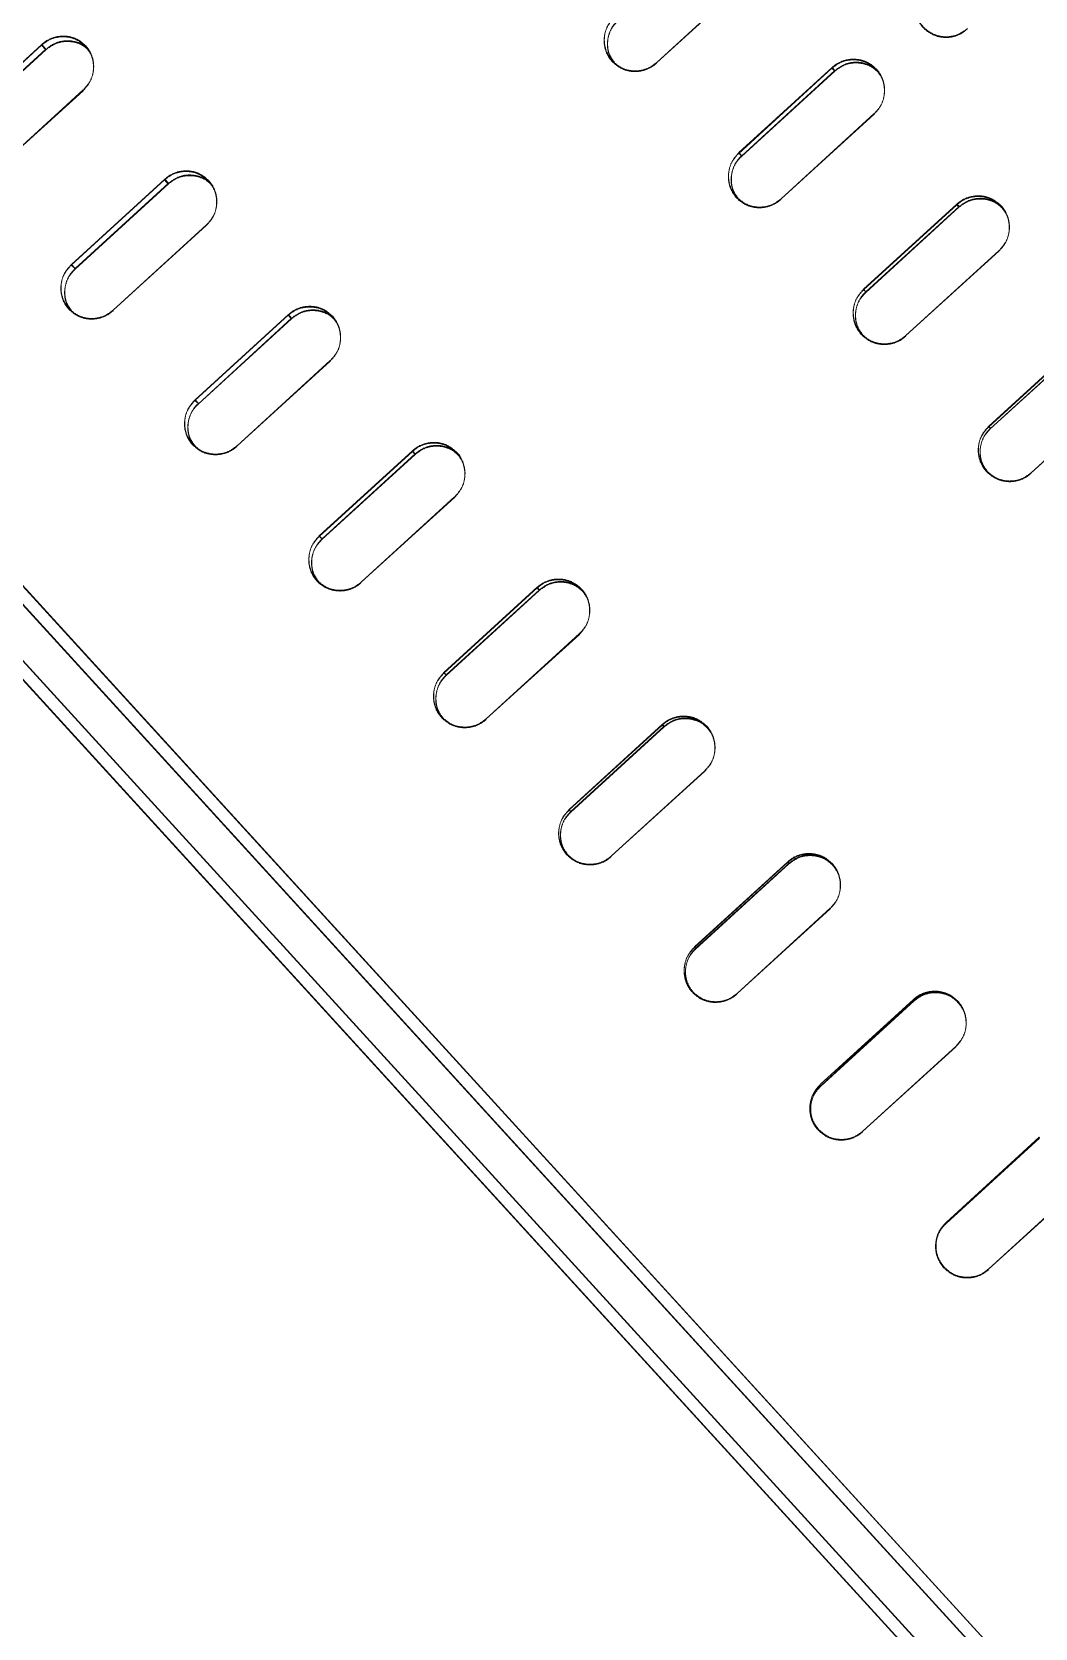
# Model space of a CAD drawing. Header units: millimetres. Extents: x -71377 to 516042, y -145869 to 441446.
# Drawn here: x 216462.9 to 216621.7, y 145865.3 to 146118 of the extents above; entities that cross this region are included whole.
import ezdxf

# ---------------------------------------------------------------- set-up
doc = ezdxf.new("R2010")
doc.units = ezdxf.units.MM
doc.header["$LTSCALE"] = 1000
doc.linetypes.add('IMPORT-DASHEDX2 _4_', pattern=[152.4, 101.6, -50.8])
doc.layers.add('05', color=5, linetype='IMPORT-DASHEDX2 _4_', lineweight=5)
doc.layers.add('조경라인_dwg', color=8, linetype='Continuous', lineweight=5)

# ---------------------------------------------------------------- blocks, each defined once
blk = doc.blocks.new('조경라인_dwg-6847807-지반층 배치도')
at = {"layer": '05'}
for p, q in [((216587.71, 145951.35), (216587.8, 145951.11)), ((216607.64, 145929.53), (216607.65, 145929.37))]:
    blk.add_line(p, q, dxfattribs=at)
at = {"layer": '05', "flags": 128}
for points in [[(216776.32, 145673.61), (216262.36, 146236.35), (216262.08, 146236.08), (216261.84, 146235.79), (216261.63, 146235.5), (216261.48, 146235.21), (216261.38, 146234.95), (216261.35, 146234.72), (216261.37, 146234.52), (216261.45, 146234.37), (216774.5, 145672.62), (216261.48, 146234.49), (216261.4, 146234.63), (216261.38, 146234.83), (216261.42, 146235.06), (216261.51, 146235.33), (216261.66, 146235.61), (216261.87, 146235.9), (216262.11, 146236.19), (216262.39, 146236.46), (216776.28, 145673.49)], [(216576.54, 146126.57), (216561.81, 146113.2), (216576.58, 146126.69)], [(216450.28, 146101.72), (216465.05, 146115.2), (216464.38, 146115.94), (216449.61, 146102.46), (216450.31, 146101.83), (216465.08, 146115.32), (216464.41, 146116.06), (216449.64, 146102.57), (216450.31, 146101.83)], [(216575.24, 146098.34), (216590.01, 146111.82), (216589.57, 146112.3), (216574.8, 146098.82), (216575.28, 146098.45), (216590.05, 146111.93), (216589.61, 146112.42), (216574.84, 146098.93), (216575.28, 146098.45)], [(216470.95, 146108.74), (216456.21, 146095.37), (216470.98, 146108.86)], [(216596.25, 146105), (216581.51, 146091.62), (216596.28, 146105.11)], [(216469.68, 146080.47), (216484.45, 146093.96), (216483.86, 146094.61), (216469.09, 146081.13), (216469.71, 146080.58), (216484.48, 146094.07), (216483.89, 146094.72), (216469.12, 146081.24), (216469.71, 146080.58)], [(216594.92, 146076.79), (216609.69, 146090.28), (216609.33, 146090.67), (216594.56, 146077.19), (216594.95, 146076.9), (216609.72, 146090.39), (216609.36, 146090.78), (216594.59, 146077.3), (216594.95, 146076.9)], [(216490.47, 146087.37), (216475.73, 146074), (216490.5, 146087.48)], [(216616.02, 146083.34), (216601.28, 146069.97), (216616.05, 146083.45)], [(216510.08, 146065.89), (216495.34, 146052.52), (216510.11, 146066)], [(216635.86, 146061.62), (216621.12, 146048.24), (216635.89, 146061.73)], [(216508.78, 146037.65), (216523.55, 146051.14), (216523.11, 146051.62), (216508.34, 146038.13), (216508.81, 146037.76), (216523.58, 146051.25), (216523.14, 146051.73), (216508.37, 146038.25), (216508.81, 146037.76)], [(216529.78, 146044.31), (216515.04, 146030.94), (216529.81, 146044.42)], [(216528.45, 146016.11), (216543.22, 146029.59), (216542.86, 146029.99), (216528.09, 146016.5), (216528.49, 146016.22), (216543.26, 146029.7), (216542.89, 146030.1), (216528.12, 146016.61), (216528.49, 146016.22)], [(216549.56, 146022.65), (216534.82, 146009.28), (216549.59, 146022.77)], [(216548.19, 145994.49), (216562.96, 146007.97), (216562.68, 146008.28), (216547.91, 145994.8), (216548.22, 145994.6), (216562.99, 146008.09), (216562.71, 146008.4), (216547.94, 145994.91), (216548.22, 145994.6)], [(216569.39, 146000.93), (216554.65, 145987.56), (216569.42, 146001.04)], [(216567.98, 145972.82), (216582.75, 145986.3), (216582.55, 145986.53), (216567.78, 145973.04), (216568.01, 145972.93), (216582.78, 145986.42), (216582.58, 145986.64), (216567.81, 145973.15), (216568.01, 145972.93)], [(216589.27, 145979.16), (216574.54, 145965.78), (216589.3, 145979.27)], [(216587.8, 145951.11), (216602.57, 145964.59), (216602.45, 145964.73), (216587.84, 145951.22), (216602.61, 145964.7), (216602.48, 145964.84), (216587.71, 145951.35)], [(216609.19, 145957.35), (216594.45, 145943.97), (216609.22, 145957.46)], [(216607.65, 145929.37), (216622.42, 145942.85), (216622.38, 145942.9), (216607.68, 145929.48), (216622.45, 145942.96), (216622.41, 145943.01), (216607.64, 145929.53)], [(216629.12, 145935.52), (216614.38, 145922.14), (216629.15, 145935.63)]]:
    blk.add_lwpolyline(points, dxfattribs=at)
for points in [[(216279.06, 146227.1), (216279.36, 146227.35), (216279.67, 146227.57), (216279.98, 146227.75), (216280.27, 146227.88), (216280.54, 146227.95), (216280.77, 146227.97), (216280.96, 146227.94), (216281.09, 146227.84), (216768.83, 145693.66), (216281.06, 146227.73), (216280.92, 146227.82), (216280.74, 146227.86), (216280.5, 146227.84), (216280.24, 146227.76), (216279.94, 146227.63), (216279.64, 146227.46), (216279.33, 146227.24), (216279.03, 146226.99), (216767.67, 145691.97)], [(216488.67, 146059.68), (216489.22, 146059.22), (216488.7, 146059.79), (216503.47, 146073.28), (216503.99, 146072.71), (216489.19, 146059.11), (216503.96, 146072.6), (216503.44, 146073.17)], [(216614.37, 146055.48), (216614.69, 146055.29), (216614.4, 146055.6), (216629.17, 146069.08), (216629.46, 146068.77), (216614.65, 146055.17), (216629.42, 146068.66), (216629.14, 146068.97)]]:
    blk.add_lwpolyline(points, close=True, dxfattribs=at)
at = {"layer": '05'}
for points, knots in [([(216611.02, 146118.48), (216610.56, 146118.14), (216609.66, 146117.47), (216607.98, 146117.09), (216606.29, 146117.25), (216604.75, 146117.97), (216603.55, 146119.16), (216602.81, 146120.68), (216602.62, 146122.37), (216603, 146124.03), (216603.7, 146125.15), (216604.21, 146125.67), (216604.34, 146125.79)], [0, 0, 0, 0, 0.0536882, 0.1073771, 0.1610654, 0.2147544, 0.2684431, 0.3221314, 0.3758196, 0.4295084, 0.4831969, 0.5, 0.5, 0.5, 0.5]), ([(216611.05, 146118.59), (216610.59, 146118.26), (216609.69, 146117.58), (216608.01, 146117.2), (216606.32, 146117.36), (216604.78, 146118.08), (216603.58, 146119.27), (216602.84, 146120.79), (216602.65, 146122.48), (216603.03, 146124.14), (216603.73, 146125.26), (216604.25, 146125.78), (216604.38, 146125.9)], [0, 0, 0, 0, 0.0536882, 0.1073771, 0.1610654, 0.2147544, 0.2684431, 0.3221314, 0.3758196, 0.4295084, 0.4831969, 0.5, 0.5, 0.5, 0.5]), ([(216555.13, 146120.36), (216554.75, 146119.95), (216554, 146119.11), (216553.46, 146117.47), (216553.47, 146115.79), (216553.96, 146114.36), (216554.53, 146113.64), (216554.76, 146113.36)], [0, 0, 0, 0, 0.214695, 0.429387, 0.644078, 0.858773, 1, 1, 1, 1]), ([(216555.16, 146120.48), (216554.78, 146120.06), (216554.03, 146119.22), (216553.49, 146117.58), (216553.5, 146115.9), (216553.99, 146114.47), (216554.56, 146113.75), (216554.79, 146113.47)], [0, 0, 0, 0, 0.214695, 0.429387, 0.644078, 0.858773, 1, 1, 1, 1]), ([(216555.07, 146113.12), (216554.82, 146113.46), (216554.24, 146114.25), (216553.93, 146115.8), (216554.11, 146117.48), (216554.75, 146118.86), (216555.39, 146119.53), (216555.65, 146119.8)], [0, 0, 0, 0, 0.172816, 0.398956, 0.625098, 0.851241, 1, 1, 1, 1]), ([(216555.1, 146113.23), (216554.85, 146113.57), (216554.27, 146114.36), (216553.96, 146115.91), (216554.14, 146117.59), (216554.78, 146118.97), (216555.43, 146119.64), (216555.68, 146119.91)], [0, 0, 0, 0, 0.172816, 0.398956, 0.625098, 0.851241, 1, 1, 1, 1]), ([(216471.36, 146115.72), (216470.95, 146116.08), (216470.13, 146116.82), (216468.5, 146117.32), (216466.82, 146117.27), (216465.39, 146116.76), (216464.67, 146116.17), (216464.38, 146115.94)], [0, 0, 0, 0, 0.214693, 0.429385, 0.644077, 0.858772, 1, 1, 1, 1]), ([(216471.39, 146115.83), (216470.98, 146116.2), (216470.16, 146116.93), (216468.54, 146117.43), (216466.86, 146117.39), (216465.42, 146116.87), (216464.7, 146116.29), (216464.41, 146116.06)], [0, 0, 0, 0, 0.214693, 0.429385, 0.644077, 0.858772, 1, 1, 1, 1]), ([(216465.05, 146115.2), (216465.5, 146115.54), (216466.41, 146116.22), (216468.08, 146116.61), (216469.74, 146116.46), (216470.97, 146115.94), (216471.51, 146115.44), (216471.65, 146115.31)], [0, 0, 0, 0, 0.2298627, 0.4597212, 0.6895803, 0.9194426, 1, 1, 1, 1]), ([(216465.08, 146115.32), (216465.54, 146115.66), (216466.44, 146116.33), (216468.11, 146116.73), (216469.78, 146116.57), (216471, 146116.05), (216471.54, 146115.55), (216471.68, 146115.42)], [0, 0, 0, 0, 0.2298627, 0.4597212, 0.6895803, 0.9194426, 1, 1, 1, 1]), ([(216470.95, 146108.74), (216471.33, 146109.16), (216472.09, 146110), (216472.63, 146111.63), (216472.63, 146113.31), (216472.15, 146114.72), (216471.58, 146115.43), (216471.36, 146115.72)], [0, 0, 0, 0, 0.214695, 0.429386, 0.644078, 0.858773, 1, 1, 1, 1]), ([(216470.98, 146108.86), (216471.36, 146109.27), (216472.12, 146110.11), (216472.66, 146111.74), (216472.66, 146113.42), (216472.18, 146114.84), (216471.61, 146115.55), (216471.39, 146115.83)], [0, 0, 0, 0, 0.214695, 0.429386, 0.644078, 0.858773, 1, 1, 1, 1]), ([(216554.76, 146113.36), (216555.17, 146112.99), (216556, 146112.24), (216557.63, 146111.73), (216559.32, 146111.76), (216560.76, 146112.28), (216561.49, 146112.86), (216561.77, 146113.09)], [0, 0, 0, 0, 0.214693, 0.429385, 0.644078, 0.858772, 1, 1, 1, 1]), ([(216554.79, 146113.47), (216555.21, 146113.1), (216556.03, 146112.35), (216557.67, 146111.84), (216559.35, 146111.88), (216560.79, 146112.39), (216561.52, 146112.97), (216561.81, 146113.2)], [0, 0, 0, 0, 0.214693, 0.429385, 0.644078, 0.858772, 1, 1, 1, 1]), ([(216596.6, 146112.02), (216596.19, 146112.4), (216595.35, 146113.14), (216593.72, 146113.66), (216592.03, 146113.63), (216590.59, 146113.12), (216589.86, 146112.53), (216589.57, 146112.3)], [0, 0, 0, 0, 0.214692, 0.429384, 0.644077, 0.858772, 1, 1, 1, 1]), ([(216596.63, 146112.14), (216596.22, 146112.51), (216595.39, 146113.26), (216593.75, 146113.77), (216592.06, 146113.74), (216590.62, 146113.23), (216589.89, 146112.65), (216589.61, 146112.42)], [0, 0, 0, 0, 0.214692, 0.429384, 0.644077, 0.858772, 1, 1, 1, 1]), ([(216590.01, 146111.82), (216590.47, 146112.16), (216591.37, 146112.84), (216593.05, 146113.22), (216594.73, 146113.05), (216596.11, 146112.43), (216596.78, 146111.79), (216597.04, 146111.54)], [0, 0, 0, 0, 0.214692, 0.429386, 0.644078, 0.858773, 1, 1, 1, 1]), ([(216590.05, 146111.93), (216590.5, 146112.27), (216591.4, 146112.95), (216593.08, 146113.33), (216594.76, 146113.17), (216596.14, 146112.54), (216596.81, 146111.91), (216597.07, 146111.65)], [0, 0, 0, 0, 0.214692, 0.429386, 0.644078, 0.858773, 1, 1, 1, 1]), ([(216596.25, 146105), (216596.62, 146105.42), (216597.38, 146106.26), (216597.91, 146107.9), (216597.9, 146109.59), (216597.4, 146111.02), (216596.83, 146111.74), (216596.6, 146112.02)], [0, 0, 0, 0, 0.214691, 0.429386, 0.644078, 0.858772, 1, 1, 1, 1]), ([(216596.28, 146105.11), (216596.66, 146105.53), (216597.41, 146106.37), (216597.94, 146108.01), (216597.93, 146109.7), (216597.44, 146111.13), (216596.86, 146111.85), (216596.63, 146112.14)], [0, 0, 0, 0, 0.214691, 0.429386, 0.644078, 0.858772, 1, 1, 1, 1]), ([(216574.8, 146098.82), (216574.43, 146098.4), (216573.67, 146097.56), (216573.14, 146095.92), (216573.15, 146094.23), (216573.64, 146092.8), (216574.22, 146092.08), (216574.45, 146091.79)], [0, 0, 0, 0, 0.214695, 0.429386, 0.644078, 0.858773, 1, 1, 1, 1]), ([(216574.84, 146098.93), (216574.46, 146098.51), (216573.7, 146097.67), (216573.17, 146096.03), (216573.18, 146094.34), (216573.68, 146092.91), (216574.25, 146092.19), (216574.48, 146091.91)], [0, 0, 0, 0, 0.214695, 0.429386, 0.644078, 0.858773, 1, 1, 1, 1]), ([(216574.89, 146091.31), (216574.55, 146091.76), (216573.88, 146092.66), (216573.52, 146094.33), (216573.7, 146096.01), (216574.34, 146097.4), (216574.99, 146098.07), (216575.24, 146098.34)], [0, 0, 0, 0, 0.214693, 0.429384, 0.644077, 0.858772, 1, 1, 1, 1]), ([(216574.92, 146091.42), (216574.58, 146091.87), (216573.92, 146092.77), (216573.55, 146094.44), (216573.74, 146096.13), (216574.37, 146097.51), (216575.02, 146098.18), (216575.28, 146098.45)], [0, 0, 0, 0, 0.214693, 0.429384, 0.644077, 0.858772, 1, 1, 1, 1]), ([(216490.85, 146094.36), (216490.44, 146094.73), (216489.61, 146095.47), (216487.99, 146095.98), (216486.3, 146095.94), (216484.87, 146095.43), (216484.14, 146094.84), (216483.86, 146094.61)], [0, 0, 0, 0, 0.214692, 0.429385, 0.644078, 0.858772, 1, 1, 1, 1]), ([(216490.88, 146094.48), (216490.47, 146094.85), (216489.65, 146095.59), (216488.02, 146096.09), (216486.34, 146096.05), (216484.9, 146095.54), (216484.18, 146094.95), (216483.89, 146094.72)], [0, 0, 0, 0, 0.214692, 0.429385, 0.644078, 0.858772, 1, 1, 1, 1]), ([(216484.45, 146093.96), (216484.9, 146094.3), (216485.81, 146094.98), (216487.48, 146095.36), (216489.15, 146095.2), (216490.4, 146094.67), (216490.96, 146094.15), (216491.11, 146094)], [0, 0, 0, 0, 0.227928, 0.455852, 0.683777, 0.911704, 1, 1, 1, 1]), ([(216484.48, 146094.07), (216484.94, 146094.41), (216485.84, 146095.09), (216487.52, 146095.48), (216489.18, 146095.31), (216490.43, 146094.78), (216490.99, 146094.26), (216491.15, 146094.12)], [0, 0, 0, 0, 0.227928, 0.455852, 0.683777, 0.911704, 1, 1, 1, 1]), ([(216490.47, 146087.37), (216490.85, 146087.79), (216491.6, 146088.63), (216492.14, 146090.26), (216492.13, 146091.95), (216491.65, 146093.37), (216491.08, 146094.08), (216490.85, 146094.36)], [0, 0, 0, 0, 0.214695, 0.429386, 0.644078, 0.858773, 1, 1, 1, 1]), ([(216490.5, 146087.48), (216490.88, 146087.9), (216491.63, 146088.74), (216492.17, 146090.38), (216492.17, 146092.06), (216491.68, 146093.48), (216491.11, 146094.19), (216490.88, 146094.48)], [0, 0, 0, 0, 0.214695, 0.429386, 0.644078, 0.858773, 1, 1, 1, 1]), ([(216574.45, 146091.79), (216574.86, 146091.42), (216575.69, 146090.67), (216577.33, 146090.16), (216579.02, 146090.19), (216580.46, 146090.7), (216581.19, 146091.28), (216581.48, 146091.51)], [0, 0, 0, 0, 0.214693, 0.429385, 0.644078, 0.858772, 1, 1, 1, 1]), ([(216574.48, 146091.91), (216574.89, 146091.53), (216575.73, 146090.79), (216577.36, 146090.27), (216579.05, 146090.3), (216580.49, 146090.81), (216581.22, 146091.39), (216581.51, 146091.62)], [0, 0, 0, 0, 0.214693, 0.429385, 0.644078, 0.858772, 1, 1, 1, 1]), ([(216616.36, 146090.38), (216615.95, 146090.75), (216615.11, 146091.5), (216613.47, 146092.02), (216611.78, 146091.99), (216610.34, 146091.48), (216609.61, 146090.9), (216609.33, 146090.67)], [0, 0, 0, 0, 0.214691, 0.429385, 0.644077, 0.858772, 1, 1, 1, 1]), ([(216616.4, 146090.49), (216615.98, 146090.86), (216615.14, 146091.61), (216613.51, 146092.13), (216611.81, 146092.1), (216610.37, 146091.6), (216609.65, 146091.01), (216609.36, 146090.78)], [0, 0, 0, 0, 0.214691, 0.429385, 0.644077, 0.858772, 1, 1, 1, 1]), ([(216609.69, 146090.28), (216610.14, 146090.61), (216611.04, 146091.29), (216612.73, 146091.67), (216614.41, 146091.5), (216615.79, 146090.88), (216616.46, 146090.24), (216616.73, 146089.98)], [0, 0, 0, 0, 0.214691, 0.429386, 0.644079, 0.858773, 1, 1, 1, 1]), ([(216609.72, 146090.39), (216610.17, 146090.73), (216611.07, 146091.4), (216612.76, 146091.78), (216614.44, 146091.61), (216615.83, 146090.99), (216616.49, 146090.35), (216616.76, 146090.09)], [0, 0, 0, 0, 0.214691, 0.429386, 0.644079, 0.858773, 1, 1, 1, 1]), ([(216616.02, 146083.34), (216616.4, 146083.76), (216617.15, 146084.6), (216617.68, 146086.24), (216617.67, 146087.93), (216617.17, 146089.37), (216616.59, 146090.09), (216616.36, 146090.38)], [0, 0, 0, 0, 0.214692, 0.429386, 0.644079, 0.858774, 1, 1, 1, 1]), ([(216616.05, 146083.45), (216616.43, 146083.87), (216617.19, 146084.71), (216617.72, 146086.35), (216617.7, 146088.05), (216617.2, 146089.48), (216616.62, 146090.2), (216616.4, 146090.49)], [0, 0, 0, 0, 0.214692, 0.429386, 0.644079, 0.858774, 1, 1, 1, 1]), ([(216469.09, 146081.13), (216468.71, 146080.71), (216467.95, 146079.87), (216467.41, 146078.24), (216467.42, 146076.55), (216467.9, 146075.13), (216468.47, 146074.42), (216468.7, 146074.14)], [0, 0, 0, 0, 0.214692, 0.429386, 0.644078, 0.858773, 1, 1, 1, 1]), ([(216469.12, 146081.24), (216468.74, 146080.82), (216467.98, 146079.98), (216467.44, 146078.35), (216467.45, 146076.67), (216467.93, 146075.24), (216468.5, 146074.53), (216468.73, 146074.25)], [0, 0, 0, 0, 0.214692, 0.429386, 0.644078, 0.858773, 1, 1, 1, 1]), ([(216469.05, 146073.86), (216468.82, 146074.19), (216468.25, 146074.96), (216467.95, 146076.48), (216468.14, 146078.15), (216468.78, 146079.54), (216469.43, 146080.21), (216469.68, 146080.47)], [0, 0, 0, 0, 0.165868, 0.393908, 0.621949, 0.849991, 1, 1, 1, 1]), ([(216469.08, 146073.97), (216468.85, 146074.3), (216468.29, 146075.07), (216467.99, 146076.6), (216468.17, 146078.27), (216468.81, 146079.65), (216469.46, 146080.32), (216469.71, 146080.58)], [0, 0, 0, 0, 0.165868, 0.393908, 0.621949, 0.849991, 1, 1, 1, 1]), ([(216594.56, 146077.19), (216594.18, 146076.77), (216593.42, 146075.93), (216592.89, 146074.29), (216592.91, 146072.59), (216593.4, 146071.16), (216593.98, 146070.44), (216594.21, 146070.15)], [0, 0, 0, 0, 0.214695, 0.429386, 0.644077, 0.858773, 1, 1, 1, 1]), ([(216594.59, 146077.3), (216594.21, 146076.88), (216593.45, 146076.04), (216592.92, 146074.4), (216592.94, 146072.71), (216593.44, 146071.27), (216594.01, 146070.55), (216594.24, 146070.26)], [0, 0, 0, 0, 0.214695, 0.429386, 0.644077, 0.858773, 1, 1, 1, 1]), ([(216594.57, 146069.75), (216594.24, 146070.2), (216593.57, 146071.1), (216593.2, 146072.78), (216593.38, 146074.47), (216594.02, 146075.85), (216594.66, 146076.52), (216594.92, 146076.79)], [0, 0, 0, 0, 0.214692, 0.429384, 0.644077, 0.858772, 1, 1, 1, 1]), ([(216594.6, 146069.87), (216594.27, 146070.32), (216593.6, 146071.21), (216593.23, 146072.89), (216593.41, 146074.58), (216594.05, 146075.96), (216594.69, 146076.64), (216594.95, 146076.9)], [0, 0, 0, 0, 0.214692, 0.429384, 0.644077, 0.858772, 1, 1, 1, 1]), ([(216468.7, 146074.14), (216469.11, 146073.77), (216469.94, 146073.03), (216471.56, 146072.52), (216473.25, 146072.56), (216474.68, 146073.07), (216475.41, 146073.65), (216475.7, 146073.89)], [0, 0, 0, 0, 0.214692, 0.429385, 0.644077, 0.858772, 1, 1, 1, 1]), ([(216468.73, 146074.25), (216469.14, 146073.88), (216469.97, 146073.14), (216471.59, 146072.63), (216473.28, 146072.67), (216474.71, 146073.18), (216475.44, 146073.77), (216475.73, 146074)], [0, 0, 0, 0, 0.214692, 0.429385, 0.644077, 0.858772, 1, 1, 1, 1]), ([(216510.45, 146072.9), (216510.04, 146073.27), (216509.21, 146074.02), (216507.58, 146074.52), (216505.89, 146074.49), (216504.45, 146073.98), (216503.73, 146073.4), (216503.44, 146073.17)], [0, 0, 0, 0, 0.214692, 0.429385, 0.644077, 0.858772, 1, 1, 1, 1]), ([(216510.48, 146073.01), (216510.07, 146073.38), (216509.24, 146074.13), (216507.61, 146074.64), (216505.92, 146074.6), (216504.48, 146074.09), (216503.76, 146073.51), (216503.47, 146073.28)], [0, 0, 0, 0, 0.214692, 0.429385, 0.644077, 0.858772, 1, 1, 1, 1]), ([(216503.96, 146072.6), (216504.41, 146072.94), (216505.31, 146073.61), (216506.99, 146074), (216508.66, 146073.83), (216509.93, 146073.29), (216510.51, 146072.75), (216510.68, 146072.59)], [0, 0, 0, 0, 0.226046, 0.452087, 0.678129, 0.904174, 1, 1, 1, 1]), ([(216503.99, 146072.71), (216504.44, 146073.05), (216505.34, 146073.73), (216507.02, 146074.11), (216508.7, 146073.94), (216509.96, 146073.4), (216510.54, 146072.86), (216510.71, 146072.7)], [0, 0, 0, 0, 0.226046, 0.452087, 0.678129, 0.904174, 1, 1, 1, 1]), ([(216510.08, 146065.89), (216510.46, 146066.31), (216511.22, 146067.15), (216511.75, 146068.79), (216511.74, 146070.47), (216511.25, 146071.9), (216510.68, 146072.62), (216510.45, 146072.9)], [0, 0, 0, 0, 0.214695, 0.429387, 0.644078, 0.858773, 1, 1, 1, 1]), ([(216510.11, 146066), (216510.49, 146066.42), (216511.25, 146067.26), (216511.78, 146068.9), (216511.77, 146070.58), (216511.28, 146072.01), (216510.71, 146072.73), (216510.48, 146073.01)], [0, 0, 0, 0, 0.214695, 0.429387, 0.644078, 0.858773, 1, 1, 1, 1]), ([(216594.21, 146070.15), (216594.63, 146069.77), (216595.46, 146069.03), (216597.1, 146068.51), (216598.8, 146068.53), (216600.24, 146069.04), (216600.96, 146069.62), (216601.25, 146069.85)], [0, 0, 0, 0, 0.214691, 0.429384, 0.644077, 0.858772, 1, 1, 1, 1]), ([(216594.24, 146070.26), (216594.66, 146069.89), (216595.49, 146069.14), (216597.13, 146068.62), (216598.83, 146068.65), (216600.27, 146069.15), (216600.99, 146069.74), (216601.28, 146069.97)], [0, 0, 0, 0, 0.214691, 0.429384, 0.644077, 0.858772, 1, 1, 1, 1]), ([(216488.67, 146059.68), (216488.29, 146059.26), (216487.53, 146058.42), (216487, 146056.79), (216487.01, 146055.1), (216487.5, 146053.67), (216488.07, 146052.96), (216488.3, 146052.67)], [0, 0, 0, 0, 0.214692, 0.429387, 0.644078, 0.858773, 1, 1, 1, 1]), ([(216488.7, 146059.79), (216488.32, 146059.37), (216487.56, 146058.53), (216487.03, 146056.9), (216487.04, 146055.21), (216487.53, 146053.79), (216488.1, 146053.07), (216488.33, 146052.78)], [0, 0, 0, 0, 0.214692, 0.429387, 0.644078, 0.858773, 1, 1, 1, 1]), ([(216488.6, 146052.43), (216488.35, 146052.78), (216487.78, 146053.57), (216487.46, 146055.12), (216487.64, 146056.79), (216488.29, 146058.18), (216488.93, 146058.85), (216489.19, 146059.11)], [0, 0, 0, 0, 0.172816, 0.398956, 0.625098, 0.851241, 1, 1, 1, 1]), ([(216488.64, 146052.54), (216488.39, 146052.89), (216487.81, 146053.68), (216487.49, 146055.23), (216487.68, 146056.9), (216488.32, 146058.29), (216488.96, 146058.96), (216489.22, 146059.22)], [0, 0, 0, 0, 0.172816, 0.398956, 0.625098, 0.851241, 1, 1, 1, 1]), ([(216614.37, 146055.48), (216613.99, 146055.06), (216613.24, 146054.22), (216612.71, 146052.58), (216612.73, 146050.89), (216613.23, 146049.45), (216613.81, 146048.72), (216614.04, 146048.44)], [0, 0, 0, 0, 0.214695, 0.429387, 0.644078, 0.858773, 1, 1, 1, 1]), ([(216614.4, 146055.6), (216614.03, 146055.18), (216613.27, 146054.34), (216612.74, 146052.69), (216612.76, 146051), (216613.26, 146049.56), (216613.84, 146048.84), (216614.07, 146048.55)], [0, 0, 0, 0, 0.214695, 0.429387, 0.644078, 0.858773, 1, 1, 1, 1]), ([(216614.32, 146048.13), (216613.98, 146048.58), (216613.31, 146049.48), (216612.94, 146051.16), (216613.12, 146052.85), (216613.75, 146054.24), (216614.4, 146054.91), (216614.65, 146055.17)], [0, 0, 0, 0, 0.214693, 0.429384, 0.644077, 0.858772, 1, 1, 1, 1]), ([(216614.35, 146048.24), (216614.01, 146048.69), (216613.34, 146049.59), (216612.97, 146051.27), (216613.15, 146052.96), (216613.79, 146054.35), (216614.43, 146055.02), (216614.69, 146055.29)], [0, 0, 0, 0, 0.214693, 0.429384, 0.644077, 0.858772, 1, 1, 1, 1]), ([(216488.3, 146052.67), (216488.71, 146052.3), (216489.54, 146051.56), (216491.17, 146051.05), (216492.86, 146051.08), (216494.3, 146051.59), (216495.02, 146052.17), (216495.31, 146052.4)], [0, 0, 0, 0, 0.214692, 0.429384, 0.644077, 0.858772, 1, 1, 1, 1]), ([(216488.33, 146052.78), (216488.74, 146052.41), (216489.57, 146051.67), (216491.2, 146051.16), (216492.89, 146051.19), (216494.33, 146051.7), (216495.06, 146052.28), (216495.34, 146052.52)], [0, 0, 0, 0, 0.214692, 0.429384, 0.644077, 0.858772, 1, 1, 1, 1]), ([(216530.14, 146051.34), (216529.72, 146051.71), (216528.89, 146052.46), (216527.25, 146052.97), (216525.56, 146052.94), (216524.13, 146052.43), (216523.4, 146051.85), (216523.11, 146051.62)], [0, 0, 0, 0, 0.214692, 0.429384, 0.644077, 0.858772, 1, 1, 1, 1]), ([(216530.17, 146051.45), (216529.75, 146051.82), (216528.92, 146052.57), (216527.29, 146053.08), (216525.6, 146053.05), (216524.16, 146052.54), (216523.43, 146051.96), (216523.14, 146051.73)], [0, 0, 0, 0, 0.214692, 0.429384, 0.644077, 0.858772, 1, 1, 1, 1]), ([(216523.55, 146051.14), (216524, 146051.48), (216524.91, 146052.15), (216526.59, 146052.53), (216528.27, 146052.37), (216529.65, 146051.75), (216530.31, 146051.11), (216530.58, 146050.86)], [0, 0, 0, 0, 0.214695, 0.429386, 0.644078, 0.858773, 1, 1, 1, 1]), ([(216523.58, 146051.25), (216524.03, 146051.59), (216524.94, 146052.26), (216526.62, 146052.65), (216528.3, 146052.48), (216529.68, 146051.86), (216530.35, 146051.22), (216530.61, 146050.97)], [0, 0, 0, 0, 0.214695, 0.429386, 0.644078, 0.858773, 1, 1, 1, 1]), ([(216529.78, 146044.31), (216530.16, 146044.73), (216530.92, 146045.57), (216531.45, 146047.21), (216531.44, 146048.9), (216530.94, 146050.33), (216530.37, 146051.05), (216530.14, 146051.34)], [0, 0, 0, 0, 0.214695, 0.429386, 0.644078, 0.858772, 1, 1, 1, 1]), ([(216529.81, 146044.42), (216530.19, 146044.84), (216530.95, 146045.68), (216531.48, 146047.32), (216531.47, 146049.01), (216530.97, 146050.44), (216530.4, 146051.16), (216530.17, 146051.45)], [0, 0, 0, 0, 0.214695, 0.429386, 0.644078, 0.858772, 1, 1, 1, 1]), ([(216614.04, 146048.44), (216614.45, 146048.06), (216615.29, 146047.31), (216616.93, 146046.79), (216618.63, 146046.81), (216620.07, 146047.32), (216620.8, 146047.9), (216621.09, 146048.13)], [0, 0, 0, 0, 0.214692, 0.429384, 0.644077, 0.858772, 1, 1, 1, 1]), ([(216614.07, 146048.55), (216614.49, 146048.17), (216615.32, 146047.42), (216616.96, 146046.9), (216618.66, 146046.92), (216620.1, 146047.43), (216620.83, 146048.01), (216621.12, 146048.24)], [0, 0, 0, 0, 0.214692, 0.429384, 0.644077, 0.858772, 1, 1, 1, 1]), ([(216508.34, 146038.13), (216507.96, 146037.71), (216507.21, 146036.88), (216506.68, 146035.24), (216506.69, 146033.55), (216507.18, 146032.12), (216507.76, 146031.4), (216507.98, 146031.11)], [0, 0, 0, 0, 0.214692, 0.429386, 0.644078, 0.858774, 1, 1, 1, 1]), ([(216508.37, 146038.25), (216508, 146037.83), (216507.24, 146036.99), (216506.71, 146035.35), (216506.72, 146033.66), (216507.21, 146032.23), (216507.79, 146031.51), (216508.02, 146031.22)], [0, 0, 0, 0, 0.214692, 0.429386, 0.644078, 0.858774, 1, 1, 1, 1]), ([(216508.42, 146030.63), (216508.09, 146031.08), (216507.42, 146031.97), (216507.06, 146033.65), (216507.24, 146035.33), (216507.88, 146036.71), (216508.53, 146037.39), (216508.78, 146037.65)], [0, 0, 0, 0, 0.214692, 0.429384, 0.644077, 0.858772, 1, 1, 1, 1]), ([(216508.46, 146030.74), (216508.12, 146031.19), (216507.45, 146032.08), (216507.09, 146033.76), (216507.27, 146035.44), (216507.91, 146036.83), (216508.56, 146037.5), (216508.81, 146037.76)], [0, 0, 0, 0, 0.214692, 0.429384, 0.644077, 0.858772, 1, 1, 1, 1]), ([(216507.98, 146031.11), (216508.4, 146030.74), (216509.23, 146029.99), (216510.87, 146029.48), (216512.56, 146029.5), (216514, 146030.01), (216514.72, 146030.6), (216515.01, 146030.83)], [0, 0, 0, 0, 0.214692, 0.429384, 0.644077, 0.858772, 1, 1, 1, 1]), ([(216508.02, 146031.22), (216508.43, 146030.85), (216509.26, 146030.1), (216510.9, 146029.59), (216512.59, 146029.62), (216514.03, 146030.13), (216514.76, 146030.71), (216515.04, 146030.94)], [0, 0, 0, 0, 0.214692, 0.429384, 0.644077, 0.858772, 1, 1, 1, 1]), ([(216549.9, 146029.69), (216549.48, 146030.07), (216548.65, 146030.82), (216547.01, 146031.33), (216545.32, 146031.31), (216543.88, 146030.8), (216543.15, 146030.22), (216542.86, 146029.99)], [0, 0, 0, 0, 0.214692, 0.429385, 0.644078, 0.858772, 1, 1, 1, 1]), ([(216549.93, 146029.8), (216549.52, 146030.18), (216548.68, 146030.93), (216547.04, 146031.45), (216545.35, 146031.42), (216543.91, 146030.91), (216543.18, 146030.33), (216542.89, 146030.1)], [0, 0, 0, 0, 0.214692, 0.429385, 0.644078, 0.858772, 1, 1, 1, 1]), ([(216543.22, 146029.59), (216543.68, 146029.93), (216544.58, 146030.61), (216546.26, 146030.99), (216547.95, 146030.82), (216549.33, 146030.19), (216550, 146029.55), (216550.26, 146029.3)], [0, 0, 0, 0, 0.214695, 0.429386, 0.644079, 0.858772, 1, 1, 1, 1]), ([(216543.26, 146029.7), (216543.71, 146030.04), (216544.61, 146030.72), (216546.3, 146031.1), (216547.98, 146030.93), (216549.36, 146030.3), (216550.03, 146029.66), (216550.29, 146029.41)], [0, 0, 0, 0, 0.214695, 0.429386, 0.644079, 0.858772, 1, 1, 1, 1]), ([(216549.56, 146022.65), (216549.94, 146023.07), (216550.69, 146023.91), (216551.22, 146025.56), (216551.21, 146027.25), (216550.71, 146028.68), (216550.13, 146029.41), (216549.9, 146029.69)], [0, 0, 0, 0, 0.214695, 0.429386, 0.644079, 0.858773, 1, 1, 1, 1]), ([(216549.59, 146022.77), (216549.97, 146023.19), (216550.72, 146024.03), (216551.25, 146025.67), (216551.24, 146027.36), (216550.74, 146028.8), (216550.16, 146029.52), (216549.93, 146029.8)], [0, 0, 0, 0, 0.214695, 0.429386, 0.644079, 0.858773, 1, 1, 1, 1]), ([(216528.09, 146016.5), (216527.72, 146016.08), (216526.96, 146015.24), (216526.43, 146013.6), (216526.44, 146011.91), (216526.94, 146010.47), (216527.52, 146009.75), (216527.75, 146009.46)], [0, 0, 0, 0, 0.214692, 0.429386, 0.644077, 0.858773, 1, 1, 1, 1]), ([(216528.12, 146016.61), (216527.75, 146016.19), (216526.99, 146015.35), (216526.46, 146013.71), (216526.47, 146012.02), (216526.97, 146010.59), (216527.55, 146009.86), (216527.78, 146009.58)], [0, 0, 0, 0, 0.214692, 0.429386, 0.644077, 0.858773, 1, 1, 1, 1]), ([(216528.11, 146009.07), (216527.77, 146009.52), (216527.1, 146010.42), (216526.74, 146012.1), (216526.92, 146013.78), (216527.55, 146015.17), (216528.2, 146015.84), (216528.45, 146016.11)], [0, 0, 0, 0, 0.214692, 0.429384, 0.644077, 0.858772, 1, 1, 1, 1]), ([(216528.14, 146009.18), (216527.8, 146009.63), (216527.13, 146010.53), (216526.77, 146012.21), (216526.95, 146013.89), (216527.59, 146015.28), (216528.23, 146015.95), (216528.49, 146016.22)], [0, 0, 0, 0, 0.214692, 0.429384, 0.644077, 0.858772, 1, 1, 1, 1]), ([(216569.76, 146008.09), (216569.34, 146008.47), (216568.5, 146009.22), (216566.86, 146009.74), (216565.17, 146009.72), (216563.73, 146009.21), (216563, 146008.63), (216562.71, 146008.4)], [0, 0, 0, 0, 0.214693, 0.429384, 0.644077, 0.858772, 1, 1, 1, 1]), ([(216527.75, 146009.46), (216528.16, 146009.09), (216529, 146008.34), (216530.64, 146007.82), (216532.33, 146007.85), (216533.77, 146008.36), (216534.5, 146008.94), (216534.79, 146009.17)], [0, 0, 0, 0, 0.214691, 0.429383, 0.644077, 0.858772, 1, 1, 1, 1]), ([(216527.78, 146009.58), (216528.2, 146009.2), (216529.03, 146008.45), (216530.67, 146007.93), (216532.36, 146007.96), (216533.8, 146008.47), (216534.53, 146009.05), (216534.82, 146009.28)], [0, 0, 0, 0, 0.214691, 0.429383, 0.644077, 0.858772, 1, 1, 1, 1]), ([(216569.73, 146007.98), (216569.31, 146008.36), (216568.47, 146009.11), (216566.83, 146009.63), (216565.13, 146009.6), (216563.69, 146009.1), (216562.97, 146008.51), (216562.68, 146008.28)], [0, 0, 0, 0, 0.214693, 0.429384, 0.644077, 0.858772, 1, 1, 1, 1]), ([(216562.96, 146007.97), (216563.41, 146008.31), (216564.32, 146008.99), (216566, 146009.37), (216567.69, 146009.2), (216569.08, 146008.57), (216569.74, 146007.93), (216570.01, 146007.67)], [0, 0, 0, 0, 0.214695, 0.429386, 0.644078, 0.858773, 1, 1, 1, 1]), ([(216562.99, 146008.09), (216563.44, 146008.43), (216564.35, 146009.1), (216566.03, 146009.48), (216567.72, 146009.31), (216569.11, 146008.68), (216569.78, 146008.04), (216570.04, 146007.78)], [0, 0, 0, 0, 0.214695, 0.429386, 0.644078, 0.858773, 1, 1, 1, 1]), ([(216569.39, 146000.93), (216569.77, 146001.35), (216570.53, 146002.19), (216571.05, 146003.83), (216571.04, 146005.53), (216570.54, 146006.97), (216569.96, 146007.69), (216569.73, 146007.98)], [0, 0, 0, 0, 0.214695, 0.429386, 0.644078, 0.858773, 1, 1, 1, 1]), ([(216569.42, 146001.04), (216569.8, 146001.46), (216570.56, 146002.3), (216571.09, 146003.95), (216571.07, 146005.64), (216570.57, 146007.08), (216569.99, 146007.8), (216569.76, 146008.09)], [0, 0, 0, 0, 0.214695, 0.429386, 0.644078, 0.858773, 1, 1, 1, 1]), ([(216547.91, 145994.8), (216547.53, 145994.38), (216546.78, 145993.54), (216546.25, 145991.9), (216546.26, 145990.2), (216546.76, 145988.76), (216547.34, 145988.04), (216547.57, 145987.75)], [0, 0, 0, 0, 0.214691, 0.429387, 0.644078, 0.858774, 1, 1, 1, 1]), ([(216547.94, 145994.91), (216547.56, 145994.49), (216546.81, 145993.65), (216546.28, 145992.01), (216546.3, 145990.31), (216546.8, 145988.87), (216547.37, 145988.15), (216547.6, 145987.86)], [0, 0, 0, 0, 0.214691, 0.429387, 0.644078, 0.858774, 1, 1, 1, 1]), ([(216547.89, 145987.55), (216547.55, 145988), (216546.88, 145988.91), (216546.51, 145990.59), (216546.69, 145992.28), (216547.32, 145993.66), (216547.97, 145994.33), (216548.22, 145994.6)], [0, 0, 0, 0, 0.214692, 0.429384, 0.644077, 0.858772, 1, 1, 1, 1]), ([(216547.86, 145987.44), (216547.52, 145987.89), (216546.85, 145988.79), (216546.48, 145990.48), (216546.65, 145992.16), (216547.29, 145993.55), (216547.94, 145994.22), (216548.19, 145994.49)], [0, 0, 0, 0, 0.214692, 0.429384, 0.644077, 0.858772, 1, 1, 1, 1]), ([(216547.57, 145987.75), (216547.99, 145987.38), (216548.83, 145986.62), (216550.47, 145986.1), (216552.17, 145986.13), (216553.61, 145986.63), (216554.33, 145987.22), (216554.62, 145987.45)], [0, 0, 0, 0, 0.214692, 0.429384, 0.644077, 0.858772, 1, 1, 1, 1]), ([(216547.6, 145987.86), (216548.02, 145987.49), (216548.86, 145986.74), (216550.5, 145986.21), (216552.2, 145986.24), (216553.64, 145986.75), (216554.37, 145987.33), (216554.65, 145987.56)], [0, 0, 0, 0, 0.214692, 0.429384, 0.644077, 0.858772, 1, 1, 1, 1]), ([(216589.6, 145986.21), (216589.18, 145986.59), (216588.34, 145987.34), (216586.7, 145987.87), (216585, 145987.84), (216583.56, 145987.34), (216582.83, 145986.76), (216582.55, 145986.53)], [0, 0, 0, 0, 0.214691, 0.429385, 0.644077, 0.858772, 1, 1, 1, 1]), ([(216589.63, 145986.33), (216589.21, 145986.7), (216588.38, 145987.46), (216586.73, 145987.98), (216585.03, 145987.96), (216583.59, 145987.45), (216582.87, 145986.87), (216582.58, 145986.64)], [0, 0, 0, 0, 0.214691, 0.429385, 0.644077, 0.858772, 1, 1, 1, 1]), ([(216582.75, 145986.3), (216583.2, 145986.64), (216584.11, 145987.32), (216585.79, 145987.69), (216587.48, 145987.52), (216588.87, 145986.89), (216589.54, 145986.25), (216589.8, 145985.99)], [0, 0, 0, 0, 0.214695, 0.429387, 0.644078, 0.858772, 1, 1, 1, 1]), ([(216582.78, 145986.42), (216583.23, 145986.75), (216584.14, 145987.43), (216585.82, 145987.81), (216587.51, 145987.63), (216588.9, 145987), (216589.57, 145986.36), (216589.84, 145986.1)], [0, 0, 0, 0, 0.214695, 0.429387, 0.644078, 0.858772, 1, 1, 1, 1]), ([(216589.27, 145979.16), (216589.65, 145979.58), (216590.41, 145980.42), (216590.93, 145982.06), (216590.91, 145983.76), (216590.41, 145985.2), (216589.83, 145985.93), (216589.6, 145986.21)], [0, 0, 0, 0, 0.214695, 0.429386, 0.644078, 0.858774, 1, 1, 1, 1]), ([(216589.3, 145979.27), (216589.68, 145979.69), (216590.44, 145980.53), (216590.96, 145982.17), (216590.95, 145983.87), (216590.44, 145985.31), (216589.86, 145986.04), (216589.63, 145986.33)], [0, 0, 0, 0, 0.214695, 0.429386, 0.644078, 0.858774, 1, 1, 1, 1]), ([(216567.78, 145973.04), (216567.4, 145972.62), (216566.64, 145971.78), (216566.12, 145970.14), (216566.13, 145968.44), (216566.64, 145967), (216567.22, 145966.27), (216567.45, 145965.99)], [0, 0, 0, 0, 0.214692, 0.429386, 0.644078, 0.858774, 1, 1, 1, 1]), ([(216567.81, 145973.15), (216567.43, 145972.73), (216566.67, 145971.89), (216566.15, 145970.25), (216566.17, 145968.55), (216566.67, 145967.11), (216567.25, 145966.39), (216567.48, 145966.1)], [0, 0, 0, 0, 0.214692, 0.429386, 0.644078, 0.858774, 1, 1, 1, 1]), ([(216567.65, 145965.76), (216567.31, 145966.21), (216566.64, 145967.12), (216566.27, 145968.8), (216566.44, 145970.49), (216567.08, 145971.88), (216567.72, 145972.55), (216567.98, 145972.82)], [0, 0, 0, 0, 0.214692, 0.429384, 0.644077, 0.858772, 1, 1, 1, 1]), ([(216567.68, 145965.87), (216567.34, 145966.33), (216566.67, 145967.23), (216566.3, 145968.91), (216566.47, 145970.6), (216567.11, 145971.99), (216567.75, 145972.66), (216568.01, 145972.93)], [0, 0, 0, 0, 0.214692, 0.429384, 0.644077, 0.858772, 1, 1, 1, 1]), ([(216567.45, 145965.99), (216567.87, 145965.61), (216568.7, 145964.85), (216570.35, 145964.33), (216572.05, 145964.35), (216573.49, 145964.86), (216574.22, 145965.44), (216574.5, 145965.67)], [0, 0, 0, 0, 0.214693, 0.429385, 0.644077, 0.858772, 1, 1, 1, 1]), ([(216567.48, 145966.1), (216567.9, 145965.72), (216568.74, 145964.97), (216570.38, 145964.44), (216572.08, 145964.47), (216573.52, 145964.97), (216574.25, 145965.55), (216574.54, 145965.78)], [0, 0, 0, 0, 0.214693, 0.429385, 0.644077, 0.858772, 1, 1, 1, 1]), ([(216609.51, 145964.41), (216609.09, 145964.79), (216608.25, 145965.54), (216606.61, 145966.07), (216604.91, 145966.04), (216603.47, 145965.54), (216602.74, 145964.96), (216602.45, 145964.73)], [0, 0, 0, 0, 0.214692, 0.429384, 0.644077, 0.858772, 1, 1, 1, 1]), ([(216609.54, 145964.52), (216609.12, 145964.9), (216608.28, 145965.65), (216606.64, 145966.18), (216604.94, 145966.16), (216603.5, 145965.65), (216602.77, 145965.07), (216602.48, 145964.84)], [0, 0, 0, 0, 0.214692, 0.429384, 0.644077, 0.858772, 1, 1, 1, 1]), ([(216602.57, 145964.59), (216603.03, 145964.93), (216603.93, 145965.61), (216605.62, 145965.98), (216607.31, 145965.81), (216608.7, 145965.17), (216609.37, 145964.53), (216609.63, 145964.27)], [0, 0, 0, 0, 0.214695, 0.429387, 0.644079, 0.858774, 1, 1, 1, 1]), ([(216602.61, 145964.7), (216603.06, 145965.04), (216603.96, 145965.72), (216605.65, 145966.09), (216607.34, 145965.92), (216608.73, 145965.29), (216609.4, 145964.64), (216609.67, 145964.39)], [0, 0, 0, 0, 0.214695, 0.429387, 0.644079, 0.858774, 1, 1, 1, 1]), ([(216609.19, 145957.35), (216609.56, 145957.77), (216610.32, 145958.61), (216610.85, 145960.25), (216610.83, 145961.95), (216610.32, 145963.39), (216609.74, 145964.12), (216609.51, 145964.41)], [0, 0, 0, 0, 0.214695, 0.429386, 0.644079, 0.858774, 1, 1, 1, 1]), ([(216609.22, 145957.46), (216609.6, 145957.88), (216610.35, 145958.72), (216610.88, 145960.37), (216610.86, 145962.06), (216610.35, 145963.51), (216609.77, 145964.23), (216609.54, 145964.52)], [0, 0, 0, 0, 0.214695, 0.429386, 0.644079, 0.858774, 1, 1, 1, 1]), ([(216587.68, 145951.24), (216587.3, 145950.82), (216586.55, 145949.98), (216586.02, 145948.34), (216586.04, 145946.64), (216586.54, 145945.2), (216587.13, 145944.47), (216587.36, 145944.18)], [0, 0, 0, 0, 0.214691, 0.429386, 0.644079, 0.858774, 1, 1, 1, 1]), ([(216587.71, 145951.35), (216587.33, 145950.93), (216586.58, 145950.09), (216586.05, 145948.45), (216586.07, 145946.75), (216586.58, 145945.31), (216587.16, 145944.58), (216587.39, 145944.29)], [0, 0, 0, 0, 0.214691, 0.429386, 0.644079, 0.858774, 1, 1, 1, 1]), ([(216587.48, 145944.05), (216587.14, 145944.5), (216586.47, 145945.4), (216586.09, 145947.09), (216586.27, 145948.78), (216586.9, 145950.17), (216587.55, 145950.84), (216587.8, 145951.11)], [0, 0, 0, 0, 0.214691, 0.429384, 0.644077, 0.858772, 1, 1, 1, 1]), ([(216587.51, 145944.16), (216587.17, 145944.61), (216586.5, 145945.51), (216586.13, 145947.2), (216586.3, 145948.89), (216586.93, 145950.28), (216587.58, 145950.95), (216587.84, 145951.22)], [0, 0, 0, 0, 0.214691, 0.429384, 0.644077, 0.858772, 1, 1, 1, 1]), ([(216587.36, 145944.18), (216587.78, 145943.8), (216588.61, 145943.05), (216590.26, 145942.52), (216591.96, 145942.54), (216593.4, 145943.05), (216594.13, 145943.63), (216594.42, 145943.86)], [0, 0, 0, 0, 0.214692, 0.429384, 0.644077, 0.858772, 1, 1, 1, 1]), ([(216587.39, 145944.29), (216587.81, 145943.92), (216588.65, 145943.16), (216590.29, 145942.64), (216591.99, 145942.66), (216593.43, 145943.16), (216594.16, 145943.74), (216594.45, 145943.97)], [0, 0, 0, 0, 0.214692, 0.429384, 0.644077, 0.858772, 1, 1, 1, 1]), ([(216607.61, 145929.42), (216607.23, 145929), (216606.47, 145928.16), (216605.95, 145926.51), (216605.97, 145924.81), (216606.47, 145923.37), (216607.06, 145922.64), (216607.29, 145922.35)], [0, 0, 0, 0, 0.214691, 0.429386, 0.644077, 0.858771, 1, 1, 1, 1]), ([(216607.64, 145929.53), (216607.26, 145929.11), (216606.51, 145928.27), (216605.98, 145926.62), (216606, 145924.92), (216606.51, 145923.48), (216607.09, 145922.75), (216607.32, 145922.46)], [0, 0, 0, 0, 0.214691, 0.429386, 0.644077, 0.858771, 1, 1, 1, 1]), ([(216607.33, 145922.3), (216606.99, 145922.76), (216606.32, 145923.66), (216605.94, 145925.35), (216606.12, 145927.04), (216606.75, 145928.43), (216607.4, 145929.1), (216607.65, 145929.37)], [0, 0, 0, 0, 0.214693, 0.429384, 0.644078, 0.858772, 1, 1, 1, 1]), ([(216607.36, 145922.42), (216607.02, 145922.87), (216606.35, 145923.77), (216605.97, 145925.46), (216606.15, 145927.15), (216606.78, 145928.54), (216607.43, 145929.21), (216607.68, 145929.48)], [0, 0, 0, 0, 0.214693, 0.429384, 0.644078, 0.858772, 1, 1, 1, 1]), ([(216607.29, 145922.35), (216607.71, 145921.98), (216608.55, 145921.22), (216610.19, 145920.69), (216611.89, 145920.71), (216613.33, 145921.22), (216614.06, 145921.8), (216614.35, 145922.03)], [0, 0, 0, 0, 0.214693, 0.429383, 0.644078, 0.858772, 1, 1, 1, 1]), ([(216607.32, 145922.46), (216607.74, 145922.09), (216608.58, 145921.33), (216610.22, 145920.81), (216611.92, 145920.83), (216613.37, 145921.33), (216614.09, 145921.91), (216614.38, 145922.14)], [0, 0, 0, 0, 0.214693, 0.429383, 0.644078, 0.858772, 1, 1, 1, 1])]:
    blk.add_open_spline(points, degree=3, knots=knots, dxfattribs=at)

msp = doc.modelspace()

# ---------------------------------------------------------------- block references
at = {"layer": '조경라인_dwg', "rotation": 8.537736462515947e-07}
msp.add_blockref('조경라인_dwg-6847807-지반층 배치도', (0, 0), dxfattribs=at)

doc.saveas('drawing.dxf')
